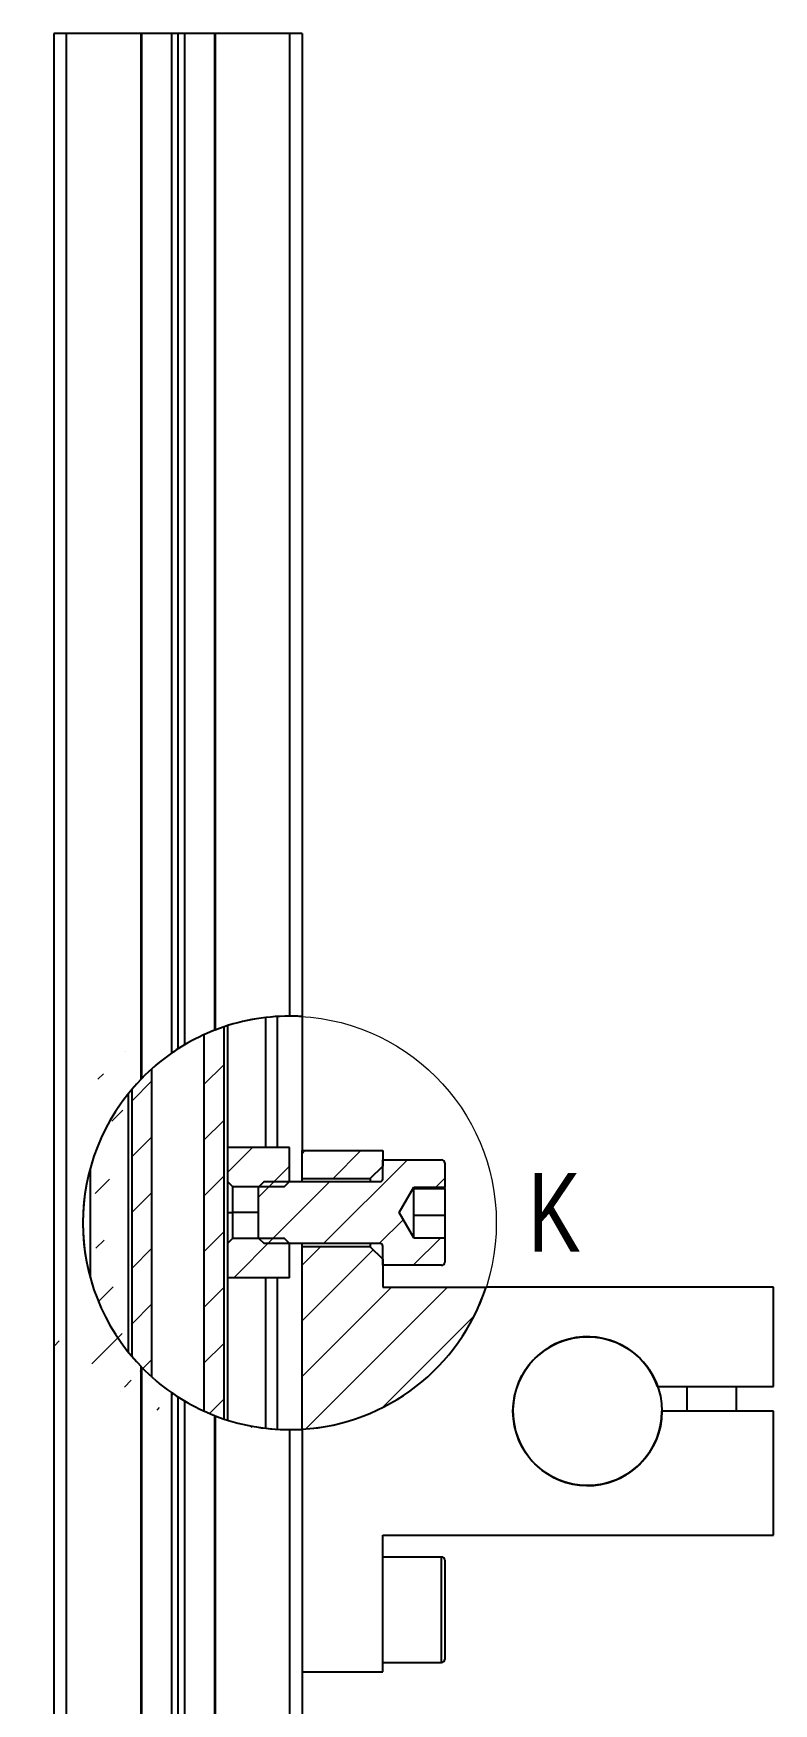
# Model space of a CAD drawing. Header units: millimetres. Extents: x 55 to 11032, y -227 to 3957.
# Drawn here: x 10479.7 to 10539.3, y 1492.8 to 1627.3 of the extents above; entities that cross this region are included whole.
import ezdxf

# ---------------------------------------------------------------- set-up
doc = ezdxf.new("R2010")
doc.units = ezdxf.units.MM
doc.header["$LTSCALE"] = 0.7
doc.layers.get('0').update_dxf_attribs({"color": 255})
doc.styles.add('SLDTEXTSTYLE0', font='TXT', dxfattribs={"width": 0.75})
pattern_1 = [(45, (8287.971465809474, 850.3593918121568), (-2.245064030267288, 2.245064030267288), [])]

msp = doc.modelspace()

# ---------------------------------------------------------------- hatches: boundary and pattern name
at = {"linetype": 'Continuous', "lineweight": 18}
h = msp.add_hatch(dxfattribs=at)
h.set_pattern_fill('ANSI31', style=0)
h.set_pattern_definition(pattern_1)
edge = h.paths.add_edge_path(flags=0)
edge.add_ellipse((10500.31165900738, 1531.482967479194), major_axis=(-33.31508533898752, 4.02533180305034e-14), ratio=0.4999999999999827, start_angle=300.5030339564104, end_angle=301.96810269208123, ccw=False)
edge.add_arc((10500.31165900738, 1531.482967479194), 16.65754266949318, 131.7871140860711, 139.677774530724, ccw=False)
edge.add_spline(control_points=[(10489.21165900738, 1543.903262475126), (10489.21165900738, 1543.903262475126), (10489.22665872973, 1543.916709943232), (10489.25518930975, 1543.942028664188), (10489.29483413417, 1543.977210432161), (10489.36157818642, 1544.036135567634), (10489.4465655856, 1544.109268312053), (10489.55267396475, 1544.200575929988), (10489.68976824971, 1544.316058176276), (10489.84348681752, 1544.440247239597), (10490.05265124845, 1544.609230955276), (10490.2995688337, 1544.79971980434), (10490.56118167781, 1544.988592960139), (10490.79962033989, 1545.160735359053), (10491.05686715929, 1545.336391796685), (10491.31601903843, 1545.502674656414), (10491.54454933702, 1545.649309408631), (10491.77951329899, 1545.791836880775), (10492.00475347978, 1545.921424749328), (10492.20611052621, 1546.037271888029), (10492.40380249102, 1546.145166601969), (10492.58218103023, 1546.2386070108), (10492.74689066432, 1546.324887208047), (10492.89856874926, 1546.400712995252), (10493.02352482911, 1546.461513068988), (10493.14500992653, 1546.520624261414), (10493.24396487578, 1546.566957582366), (10493.31020953698, 1546.597643562373), (10493.37652315875, 1546.628361486426), (10493.41165900738, 1546.644224939773), (10493.41165900738, 1546.644224939773)], knot_values=[0, 0, 0, 0, 0.0004293367994671377, 0.0004293367994671377, 0.0004293367994671377, 0.001029285754571074, 0.001029285754571074, 0.001029285754571074, 0.001779463590265474, 0.001779463590265474, 0.001779463590265474, 0.002804835091870609, 0.002804835091870609, 0.002804835091870609, 0.003736407713531514, 0.003736407713531514, 0.003736407713531514, 0.004556708597870553, 0.004556708597870553, 0.004556708597870553, 0.005289577034280323, 0.005289577034280323, 0.005289577034280323, 0.005966223141862327, 0.005966223141862327, 0.005966223141862327, 0.006624517806350808, 0.006624517806350808, 0.006624517806350808, 0.007284046562686556, 0.007284046562686556, 0.007284046562686556, 0.007284046562686556], weights=[1, 1, 1, 1, 1, 1, 1, 1, 1, 1, 1, 1, 1, 1, 1, 1, 1, 1, 1, 1, 1, 1, 1, 1, 1, 1, 1, 1, 1, 1, 1], degree=3, periodic=0)
edge.add_arc((10500.31165900738, 1531.482967479194), 16.65754266949318, 108.5525429829224, 114.47063157981691, ccw=False)
edge.add_ellipse((10500.31165900738, 1531.482967479194), major_axis=(33.31508533898481, 3.942586655768631e-14), ratio=0.5000000000000233, start_angle=98.94146649435078, end_angle=99.52591843140868, ccw=False)
edge.add_ellipse((10500.31165900738, 1531.482967479194), major_axis=(23.55732275900524, 1.711612951607154e-14), ratio=0.707106781186564, start_angle=94.73829875641462, end_angle=102.54444589674421, ccw=False)
edge.add_arc((10500.31165900738, 1531.482967479194), 16.65754266949318, 93.44169915827752, 96.68577320777439, ccw=False)
edge.add_arc((10500.31165900738, 1531.482967479194), 16.65754266949318, 86.5583008417209, 93.44169915827592, ccw=False)
edge.add_spline(control_points=[(10501.31165900738, 1548.110466623262), (10501.31165900738, 1548.110466623262), (10501.29237221648, 1548.111656551608), (10501.25540629728, 1548.113754256697), (10501.21844199293, 1548.115851870149), (10501.16278590474, 1548.118898039501), (10501.09304287565, 1548.122173200513), (10501.02322079933, 1548.125452073616), (10500.93735485665, 1548.129025064123), (10500.84253139537, 1548.132048603798), (10500.74763778339, 1548.135074380297), (10500.64114913721, 1548.137609569513), (10500.53189242417, 1548.139054205316), (10500.45984453408, 1548.140006851233), (10500.38552654466, 1548.140510148687), (10500.31165900738, 1548.140510148687)], knot_values=[0, 0, 0, 0, 0.0003354343881234163, 0.0003354343881234163, 0.0003354343881234163, 0.000670843000461174, 0.000670843000461174, 0.000670843000461174, 0.001006638067844896, 0.001006638067844896, 0.001006638067844896, 0.001342697402790424, 0.001342697402790424, 0.001342697402790424, 0.001562509613763114, 0.001562509613763114, 0.001562509613763114, 0.001562509613763114], weights=[1, 1, 1, 1, 1, 1, 1, 1, 1, 1, 1, 1, 1, 1, 1, 1], degree=3, periodic=0)
edge.add_arc((10500.31165900738, 1531.482967479194), 16.65754266949318, 89.99999999999687, 111.1123063997205)
edge.add_arc((10500.31165900738, 1531.482967479194), 16.65754266949318, 100.3755026280516, 111.1123063997149, ccw=False)
edge.add_ellipse((10500.31165900738, 1531.482967479194), major_axis=(23.55732275900524, 1.711612951607154e-14), ratio=0.707106781186564, start_angle=97.37681639644579, end_angle=105.4403291074049)
edge.add_arc((10500.31165900738, 1531.482967479194), 16.65754266949318, 111.3361373282851, 120.6040188002881)
edge.add_ellipse((10500.31165900738, 1531.482967479194), major_axis=(19.23447348853894, 9.585853643806806e-15), ratio=0.8660254037844475, start_angle=117.1237029040188, end_angle=119.0766428597557)
edge.add_ellipse((10500.31165900738, 1531.482967479194), major_axis=(-19.23447348853936, 1.006358297437567e-14), ratio=0.8660254037844285, start_angle=299.0766428597559, end_angle=301.094959756628)
edge.add_arc((10500.31165900738, 1531.482967479194), 16.65754266949318, 124.8541774712523, 135.7870296822874)
edge.add_ellipse((10500.31165900738, 1531.482967479194), major_axis=(-23.5573227590063, 1.770122606360012e-14), ratio=0.7071067811865323, start_angle=306.0098265721629, end_angle=325.6685218157718)
edge.add_arc((10500.31165900738, 1531.482967479194), 16.65754266949318, 136.0870501712654, 154.2229412243572, ccw=False)
edge.add_arc((10500.31165900738, 1531.482967479194), 16.65754266949318, 136.0870501712646, 223.9129498287368)
edge.add_arc((10500.31165900738, 1531.482967479194), 16.65754266949318, 205.7770587756431, 223.9129498287341, ccw=False)
edge.add_ellipse((10500.31165900738, 1531.482967479194), major_axis=(-23.5573227590063, 1.770122606360012e-14), ratio=0.7071067811865323, start_angle=34.33147818423053, end_angle=53.99017342783817)
edge.add_arc((10500.31165900738, 1531.482967479194), 16.65754266949318, 224.2129703177137, 235.145822528749)
edge.add_ellipse((10500.31165900738, 1531.482967479194), major_axis=(-19.23447348853936, 1.006358297437567e-14), ratio=0.8660254037844285, start_angle=58.90504024337321, end_angle=60.92335714024525)
edge.add_ellipse((10500.31165900738, 1531.482967479194), major_axis=(19.23447348853894, 9.585853643806806e-15), ratio=0.8660254037844475, start_angle=240.9233571402454, end_angle=242.876297095982)
edge.add_arc((10500.31165900738, 1531.482967479194), 16.65754266949318, 239.3959811997129, 248.663862671716)
edge.add_ellipse((10500.31165900738, 1531.482967479194), major_axis=(23.55732275900524, 1.711612951607154e-14), ratio=0.707106781186564, start_angle=254.5596708925959, end_angle=262.6231836035548)
edge.add_arc((10500.31165900738, 1531.482967479194), 16.65754266949318, 248.88769360028311, 259.62449737194777, ccw=False)
edge.add_arc((10500.31165900738, 1531.482967479194), 16.65754266949318, 248.8876936002806, 270.000000000004)
edge.add_spline(control_points=[(10500.31165900738, 1514.825424809701), (10500.42347067477, 1514.825424809701), (10500.53682381821, 1514.826612417173), (10500.6423272312, 1514.828707174042), (10500.74782605759, 1514.830801839845), (10500.84838444333, 1514.83384467281), (10500.9357109082, 1514.837118536858), (10501.02313596644, 1514.840396097165), (10501.09971078151, 1514.843969920806), (10501.15911115711, 1514.84699583219), (10501.21855566777, 1514.850023991856), (10501.26243882694, 1514.852562910959), (10501.28710639022, 1514.854009899439), (10501.30337301454, 1514.85496409251), (10501.31165900738, 1514.855468335125), (10501.31165900738, 1514.855468335125)], knot_values=[5.064917260848273e-16, 5.064917260848273e-16, 5.064917260848273e-16, 5.064917260848273e-16, 0.0003354350021575136, 0.0003354350021575136, 0.0003354350021575136, 0.0006708443480700132, 0.0006708443480700132, 0.0006708443480700132, 0.001006638610368449, 0.001006638610368449, 0.001006638610368449, 0.001342698246822507, 0.001342698246822507, 0.001342698246822507, 0.001562509663623114, 0.001562509663623114, 0.001562509663623114, 0.001562509663623114], weights=[1, 1, 1, 1, 1, 1, 1, 1, 1, 1, 1, 1, 1, 1, 1, 1], degree=3, periodic=0)
edge.add_arc((10500.31165900738, 1531.482967479194), 16.65754266949318, 266.5583008417234, 273.4416991582782, ccw=False)
edge.add_arc((10500.31165900738, 1531.482967479194), 16.65754266949318, 263.3142267922248, 266.5583008417218, ccw=False)
edge.add_ellipse((10500.31165900738, 1531.482967479194), major_axis=(23.55732275900524, 1.711612951607154e-14), ratio=0.707106781186564, start_angle=257.45555410325517, end_angle=265.26170124358475, ccw=False)
edge.add_ellipse((10500.31165900738, 1531.482967479194), major_axis=(33.31508533898481, 3.942586655768631e-14), ratio=0.5000000000000233, start_angle=260.474081568591, end_angle=261.05853350564877, ccw=False)
edge.add_arc((10500.31165900738, 1531.482967479194), 16.65754266949318, 245.5293684201826, 251.447457017077, ccw=False)
edge.add_spline(control_points=[(10493.41165900738, 1516.321710018614), (10493.41165900738, 1516.321710018614), (10493.3646189912, 1516.342901134318), (10493.27745633591, 1516.383506543034), (10493.1879911115, 1516.425184621689), (10493.05338972377, 1516.488845157688), (10492.89210871797, 1516.569081289172), (10492.70295645886, 1516.663183167178), (10492.4702204806, 1516.783884072775), (10492.22684690402, 1516.918986531686), (10491.95483159909, 1517.069988695003), (10491.6594541394, 1517.244739085939), (10491.37444005884, 1517.425946270849), (10491.09711136639, 1517.602267214552), (10490.82063874538, 1517.790160533877), (10490.56585570575, 1517.973968782331), (10490.35405658644, 1518.126767120874), (10490.15244262346, 1518.280066242914), (10489.97270356658, 1518.422350029047), (10489.79629674932, 1518.561995970752), (10489.63673969079, 1518.694404068022), (10489.51043047104, 1518.801989997484), (10489.41908158446, 1518.879797895328), (10489.34343029211, 1518.945965375766), (10489.29182814322, 1518.991488162829), (10489.23998720626, 1519.037221605808), (10489.21165900738, 1519.062672483261), (10489.21165900738, 1519.062672483261)], knot_values=[0, 0, 0, 0, 0.0007533060670310788, 0.0007533060670310788, 0.0007533060670310788, 0.001526161334016043, 0.001526161334016043, 0.001526161334016043, 0.002435470809115157, 0.002435470809115157, 0.002435470809115157, 0.003451929833160799, 0.003451929833160799, 0.003451929833160799, 0.004437709260004407, 0.004437709260004407, 0.004437709260004407, 0.005254008785385128, 0.005254008785385128, 0.005254008785385128, 0.006057047484996568, 0.006057047484996568, 0.006057047484996568, 0.006635501239283434, 0.006635501239283434, 0.006635501239283434, 0.007218655949267275, 0.007218655949267275, 0.007218655949267275, 0.007218655949267275], weights=[1, 1, 1, 1, 1, 1, 1, 1, 1, 1, 1, 1, 1, 1, 1, 1, 1, 1, 1, 1, 1, 1, 1, 1, 1, 1, 1, 1], degree=3, periodic=0)
edge.add_arc((10500.31165900738, 1531.482967479194), 16.65754266949318, 220.3222254692757, 228.2128859139286, ccw=False)
edge.add_ellipse((10500.31165900738, 1531.482967479194), major_axis=(-33.31508533898752, 4.02533180305034e-14), ratio=0.4999999999999827, start_angle=58.0318973079207, end_angle=59.49696604358962, ccw=False)
edge.add_ellipse((10500.31165900738, 1531.482967479194), major_axis=(-23.5573227590063, 1.770122606360012e-14), ratio=0.7071067811865323, start_angle=21.262327526223714, end_angle=48.568235724258614, ccw=False)
edge.add_arc((10500.31165900738, 1531.482967479194), 16.65754266949318, 164.6155486289516, 195.3844513710533, ccw=False)
edge.add_ellipse((10500.31165900738, 1531.482967479194), major_axis=(-23.5573227590063, 1.770122606360012e-14), ratio=0.7071067811865323, start_angle=311.4317642757398, end_angle=338.7376724737828, ccw=False)
h = msp.add_hatch(dxfattribs=at)
h.set_pattern_fill('ANSI31', style=0)
h.set_pattern_definition(pattern_1)
edge = h.paths.add_edge_path(flags=0)
edge.add_arc((10500.31165900738, 1531.482967479194), 16.65754266949318, 108.5525429829233, 114.4706315798177)
edge.add_line((10493.41165900738, 1546.644224939773), (10493.41165900738, 1516.321710018614))
edge.add_arc((10500.31165900738, 1531.482967479194), 16.65754266949318, 245.5293684201834, 251.4474570170778)
edge.add_line((10495.01165900738, 1515.691079441787), (10495.01165900738, 1547.2748555166))
h = msp.add_hatch(dxfattribs=at)
h.set_pattern_fill('ANSI31', style=0)
h.set_pattern_definition(pattern_1)
edge = h.paths.add_edge_path(flags=0)
edge.add_arc((10500.31165900738, 1531.482967479194), 16.65754266949318, 220.3222254692766, 228.2128859139294)
edge.add_line((10489.21165900738, 1519.062672483261), (10489.21165900738, 1543.903262475126))
edge.add_arc((10500.31165900738, 1531.482967479194), 16.65754266949318, 131.7871140860719, 139.6777745307249)
edge.add_line((10487.61165900738, 1542.261823067149), (10487.61165900738, 1520.704111891238))
h = msp.add_hatch(dxfattribs=at)
h.set_pattern_fill('ANSI31', style=0)
h.set_pattern_definition(pattern_1)
h.paths.add_polyline_path([(10495.31165900738, 1534.81505440479), (10495.71165900738, 1534.415054404791), (10499.91165900738, 1534.415054404791), (10500.31165900738, 1534.815054404791), (10500.31165900738, 1537.565054404791), (10495.31165900738, 1537.565054404791)], flags=0)
h = msp.add_hatch(dxfattribs=at)
h.set_pattern_fill('ANSI31', style=0)
h.set_pattern_definition(pattern_1)
h.paths.add_polyline_path([(10501.31165900738, 1537.315054404792), (10501.31165900738, 1535.065054404791), (10506.81165900738, 1535.065054404791), (10507.81165900738, 1536.065054404791), (10507.81165900738, 1537.315054404792)], flags=0)
h = msp.add_hatch(dxfattribs=at)
h.set_pattern_fill('ANSI31', style=0)
h.set_pattern_definition(pattern_1)
edge = h.paths.add_edge_path(flags=0)
edge.add_line((10497.81165900738, 1530.260054404791), (10498.25665900738, 1529.815054404793))
edge.add_line((10498.25665900738, 1529.815054404793), (10507.61165900738, 1529.815054404791))
edge.add_arc((10507.61165900738, 1529.615054404791), 0.2, -7.958078640513122e-13, 89.9999999999992, ccw=False)
edge.add_line((10507.81165900738, 1529.615054404791), (10507.81165900738, 1528.065054404793))
edge.add_line((10507.81165900738, 1528.065054404793), (10512.56165900738, 1528.065054404791))
edge.add_arc((10512.56165900738, 1528.315054404791), 0.25, 270.0000000000008, 360.0000000000008)
edge.add_line((10512.81165900738, 1528.315054404791), (10512.81165900738, 1530.264806282221))
edge.add_line((10512.81165900738, 1530.264806282221), (10510.31165900738, 1530.264806282221))
edge.add_line((10510.31165900738, 1530.264806282221), (10510.31165900738, 1530.273054404791))
edge.add_line((10510.31165900738, 1530.273054404791), (10509.1327097577, 1532.315054404791))
edge.add_line((10509.1327097577, 1532.315054404791), (10510.31165900738, 1534.357054404791))
edge.add_line((10510.31165900738, 1534.357054404791), (10510.31165900738, 1534.365302527362))
edge.add_line((10510.31165900738, 1534.365302527362), (10512.81165900738, 1534.365302527362))
edge.add_line((10512.81165900738, 1534.365302527362), (10512.81165900738, 1536.315054404792))
edge.add_arc((10512.56165900738, 1536.315054404792), 0.25, 0, 90)
edge.add_line((10512.56165900738, 1536.565054404791), (10507.81165900738, 1536.565054404793))
edge.add_line((10507.81165900738, 1536.565054404793), (10507.81165900738, 1535.015054404791))
edge.add_arc((10507.61165900738, 1535.015054404791), 0.2, 270, 360, ccw=False)
edge.add_line((10507.61165900738, 1534.815054404791), (10498.25665900738, 1534.815054404793))
edge.add_line((10498.25665900738, 1534.815054404793), (10497.81165900738, 1534.370054404791))
edge.add_line((10497.81165900738, 1534.370054404792), (10497.81165900738, 1530.260054404791))
h = msp.add_hatch(dxfattribs=at)
h.set_pattern_fill('ANSI31', style=0)
h.set_pattern_definition(pattern_1)
h.paths.add_polyline_path([(10495.71165900738, 1530.215054404791), (10495.31165900738, 1529.81505440479), (10495.31165900738, 1527.065054404791), (10500.31165900738, 1527.06505440479), (10500.31165900738, 1529.815054404791), (10499.91165900738, 1530.215054404791)], flags=0)
h = msp.add_hatch(dxfattribs=at)
h.set_pattern_fill('ANSI31', style=0)
h.set_pattern_definition(pattern_1)
edge = h.paths.add_edge_path(flags=0)
edge.add_line((10507.81165900738, 1526.315054404791), (10507.81165900738, 1528.565054404791))
edge.add_line((10507.81165900738, 1528.565054404791), (10506.81165900738, 1529.565054404791))
edge.add_line((10506.81165900738, 1529.565054404791), (10501.31165900738, 1529.565054404791))
edge.add_line((10501.31165900738, 1529.565054404791), (10501.31165900738, 1514.855468335125))
edge.add_arc((10500.31165900738, 1531.482967479194), 16.65754266949318, 273.4416991582775, 341.9260266736958)
edge.add_line((10516.14726452916, 1526.315054404791), (10507.81165900738, 1526.315054404791))

# ---------------------------------------------------------------- linework, layer by layer
at = {"color": 7, "linetype": 'Continuous', "lineweight": 25}
for p, q in [((10481.31165900738, 1627.315054404791), (10481.31165900738, 1227.315054404791)), ((10482.31165900738, 1627.315054404791), (10481.31165900738, 1627.315054404791)), ((10482.31165900738, 1627.315054404791), (10482.31165900738, 1227.315054404791)), ((10488.31165900738, 1627.315054404791), (10482.31165900738, 1627.315054404791)), ((10488.31165900738, 1627.315054404791), (10488.31165900738, 1543.036050521655)), ((10488.37231917916, 1627.315054404791), (10488.31165900738, 1627.315054404791)), ((10488.37231917916, 1627.315054404791), (10488.37231917916, 1543.098727990339)), ((10490.79204376511, 1627.315054404791), (10488.37231917916, 1627.315054404791)), ((10490.79204376511, 1627.315054404791), (10490.79204376511, 1545.152300068063)), ((10491.31165900738, 1627.315054404791), (10490.79204376511, 1627.315054404791)), ((10491.31165900738, 1627.315054404791), (10491.31165900738, 1545.499876117905)), ((10491.83127424965, 1627.315054404791), (10491.31165900738, 1627.315054404791)), ((10491.83127424965, 1627.315054404791), (10491.83127424965, 1545.82021973152)), ((10494.2509988356, 1627.315054404791), (10491.83127424965, 1627.315054404791)), ((10494.2509988356, 1627.315054404791), (10494.2509988356, 1546.998834392395)), ((10494.31165900738, 1627.315054404791), (10494.2509988356, 1627.315054404791)), ((10500.31165900738, 1627.315054404793), (10494.31165900738, 1627.315054404791)), ((10494.31165900738, 1627.315054404791), (10494.31165900738, 1547.022392429493)), ((10500.31165900738, 1627.315054404793), (10500.31165900738, 1548.140510148687)), ((10501.31165900738, 1627.315054404793), (10500.31165900738, 1627.315054404793)), ((10501.31165900738, 1627.315054404793), (10501.31165900738, 1548.110466623262)), ((10498.37231917916, 1548.02723200853), (10498.37231917916, 1537.565054404791)), ((10499.31165900738, 1548.110466623262), (10499.31165900738, 1537.565054404792)), ((10501.31165900738, 1548.110466623262), (10501.31165900738, 1537.315054404792)), ((10493.41165900738, 1546.644224939773), (10493.41165900738, 1516.321710018614)), ((10495.01165900738, 1547.2748555166), (10495.01165900738, 1515.691079441787)), ((10495.31165900738, 1547.372389362509), (10495.31165900738, 1537.565054404791)), ((10489.21165900738, 1519.062672483261), (10489.21165900738, 1543.903262475126)), ((10487.61165900738, 1520.704111891238), (10487.61165900738, 1542.261823067149)), ((10487.31165900738, 1541.898039624215), (10487.31165900738, 1521.067895334173)), ((10495.31165900738, 1537.565054404791), (10495.31165900738, 1534.81505440479)), ((10500.31165900738, 1537.565054404791), (10495.31165900738, 1537.565054404791)), ((10500.31165900738, 1534.815054404791), (10500.31165900738, 1537.565054404791)), ((10501.31165900738, 1537.315054404792), (10507.81165900738, 1537.315054404792)), ((10501.31165900738, 1535.065054404791), (10501.31165900738, 1537.315054404792)), ((10507.81165900738, 1537.315054404792), (10507.81165900738, 1536.065054404791)), ((10484.2509988356, 1535.902121542202), (10484.2509988356, 1527.063813416185)), ((10506.81165900738, 1535.065054404791), (10507.81165900738, 1536.065054404791)), ((10507.81165900738, 1535.015054404791), (10507.81165900738, 1536.565054404793)), ((10507.81165900738, 1536.565054404793), (10512.56165900738, 1536.565054404791)), ((10512.81165900738, 1536.315054404791), (10512.81165900738, 1534.365302527362)), ((10495.31165900738, 1534.81505440479), (10495.71165900738, 1534.415054404791)), ((10495.31165900738, 1534.81505440479), (10495.31165900738, 1534.760458256918)), ((10495.31165900738, 1534.760458256918), (10495.31165900738, 1529.869650552663)), ((10495.71165900738, 1534.415054404791), (10499.91165900738, 1534.415054404791)), ((10495.71165900738, 1534.415054404791), (10495.71165900738, 1532.315054404789)), ((10498.25665900738, 1534.815054404793), (10497.81165900738, 1534.370054404792)), ((10497.81165900738, 1530.260054404791), (10497.81165900738, 1534.370054404792)), ((10498.25665900738, 1534.815054404793), (10507.61165900738, 1534.815054404791)), ((10499.91165900738, 1534.415054404791), (10500.31165900738, 1534.815054404791)), ((10501.31165900738, 1535.065054404791), (10506.81165900738, 1535.065054404791)), ((10501.31165900738, 1534.815054404793), (10501.31165900738, 1535.065054404791)), ((10506.81165900738, 1535.065054404791), (10506.81165900738, 1534.815054404793)), ((10509.13270975769, 1532.315054404791), (10510.31165900738, 1534.357054404791)), ((10510.31165900738, 1534.365302527362), (10512.81165900738, 1534.365302527362)), ((10510.31165900738, 1534.357054404791), (10510.31165900738, 1534.365302527362)), ((10510.31165900738, 1534.348839464315), (10510.31165900738, 1534.357054404791)), ((10510.31165900738, 1533.17348006501), (10510.31165900738, 1534.348839464315)), ((10510.31165900738, 1534.243194884619), (10512.81165900738, 1534.243194884619)), ((10512.81165900738, 1534.243194884619), (10512.81165900738, 1534.365302527362)), ((10512.81165900738, 1534.243194884619), (10512.81165900738, 1532.1037652454)), ((10510.31165900738, 1531.139695005485), (10510.31165900738, 1533.17348006501)), ((10495.31165900738, 1532.315054404788), (10495.71165900738, 1532.315054404789)), ((10495.71165900738, 1532.315054404789), (10495.71165900738, 1530.215054404791)), ((10510.31165900738, 1530.273054404791), (10509.13270975769, 1532.315054404791)), ((10510.31165900738, 1532.1037652454), (10512.81165900738, 1532.1037652454)), ((10512.81165900738, 1532.1037652454), (10512.81165900738, 1530.264806282221)), ((10495.71165900738, 1530.215054404791), (10495.31165900738, 1529.81505440479)), ((10499.91165900738, 1530.215054404791), (10495.71165900738, 1530.215054404791)), ((10497.81165900738, 1530.260054404791), (10498.25665900738, 1529.815054404793)), ((10500.31165900738, 1529.815054404791), (10499.91165900738, 1530.215054404791)), ((10510.31165900738, 1530.273054404791), (10510.31165900738, 1531.139695005485)), ((10510.31165900738, 1530.264806282221), (10510.31165900738, 1530.273054404791)), ((10512.81165900738, 1530.264806282221), (10510.31165900738, 1530.264806282221)), ((10512.81165900738, 1530.264806282221), (10512.81165900738, 1528.315054404791)), ((10495.31165900738, 1529.869650552663), (10495.31165900738, 1529.81505440479)), ((10495.31165900738, 1529.81505440479), (10495.31165900738, 1527.065054404791)), ((10507.61165900738, 1529.815054404791), (10498.25665900738, 1529.815054404793)), ((10500.31165900738, 1527.06505440479), (10500.31165900738, 1529.815054404791)), ((10501.31165900738, 1529.565054404791), (10501.31165900738, 1529.815054404793)), ((10506.81165900738, 1529.565054404791), (10501.31165900738, 1529.565054404791)), ((10501.31165900738, 1514.855468335125), (10501.31165900738, 1529.565054404791)), ((10506.81165900738, 1529.815054404793), (10506.81165900738, 1529.565054404791)), ((10507.81165900738, 1528.565054404791), (10506.81165900738, 1529.565054404791)), ((10507.81165900738, 1528.065054404793), (10507.81165900738, 1529.615054404791)), ((10507.81165900738, 1528.565054404791), (10507.81165900738, 1526.315054404791)), ((10512.56165900738, 1528.065054404791), (10507.81165900738, 1528.065054404793)), ((10495.31165900738, 1527.065054404792), (10495.31165900738, 1515.593545595878)), ((10500.31165900738, 1527.06505440479), (10495.31165900738, 1527.065054404791)), ((10498.37231917916, 1527.065054404791), (10498.37231917916, 1514.938702949857)), ((10499.31165900738, 1527.065054404792), (10499.31165900738, 1514.855468335125)), ((10507.81165900738, 1526.315054404791), (10516.14726452916, 1526.315054404791)), ((10539.31165900738, 1526.315054404791), (10516.14726452916, 1526.315054404791)), ((10539.31165900738, 1518.315054404791), (10539.31165900738, 1526.315054404791)), ((10488.31165900738, 1519.929884436732), (10488.31165900738, 1227.315054404791)), ((10488.37231917916, 1519.867206968049), (10488.37231917916, 1227.315054404791)), ((10529.96851325687, 1518.315054404791), (10539.31165900738, 1518.315054404791)), ((10532.31165900738, 1518.315054404791), (10532.31165900738, 1516.315054404791)), ((10536.31165900738, 1516.315054404791), (10536.31165900738, 1518.315054404791)), ((10490.79204376511, 1517.813634890324), (10490.79204376511, 1437.747847818149)), ((10491.31165900738, 1517.466058840482), (10491.31165900738, 1438.046782991095)), ((10491.83127424965, 1517.145715226867), (10491.83127424965, 1438.30307611659)), ((10494.2509988356, 1515.967100565992), (10494.2509988356, 1439.191799019423)), ((10494.31165900738, 1515.943542528894), (10494.31165900738, 1439.210132500337)), ((10539.31165900738, 1516.315054404791), (10530.31165900738, 1516.315054404791)), ((10539.31165900738, 1506.315054404791), (10539.31165900738, 1516.315054404791)), ((10500.31165900738, 1514.825424809701), (10500.31165902685, 1440.661394353071)), ((10501.31165900738, 1514.855468335125), (10501.31165900738, 1440.855060855503)), ((10507.81165900738, 1506.315054404791), (10539.31165900738, 1506.315054404791)), ((10507.81165900738, 1495.315054404791), (10507.81165900738, 1506.315054404791)), ((10512.56165900738, 1504.565054404789), (10507.81165900738, 1504.565054404789)), ((10512.81165900738, 1504.315054404791), (10512.81165900738, 1496.315054404791)), ((10501.31165900738, 1495.315054404791), (10507.81165900738, 1495.315054404791)), ((10507.81165900738, 1496.065054404789), (10512.56165900738, 1496.065054404789))]:
    msp.add_line(p, q, dxfattribs=at)
at = {"color": 8, "linetype": 'Continuous', "lineweight": 25}
for p, q in [((10497.81165900738, 1532.31505440479), (10495.71165900738, 1532.315054404789)), ((10512.56165900738, 1496.065054404792), (10512.56165900738, 1504.565054404791))]:
    msp.add_line(p, q, dxfattribs=at)
at = {"color": 7, "linetype": 'Continuous', "lineweight": 18}
msp.add_circle((10500.31165900738, 1531.482967479194), 16.65754266949307, dxfattribs=at)
at = {"color": 7, "linetype": 'Continuous', "lineweight": 25}
msp.add_circle((10524.31165900738, 1516.315054404791), 5.999999999999942, dxfattribs=at)
for centre, radius, start, end in [((10500.31165900738, 1531.482967479194), 16.65754266949324, 90, 111.1123063997053), ((10500.31165900738, 1531.482967479194), 16.65754266949318, 111.3361373282622, 120.6040188002927), ((10500.31165900738, 1531.482967479194), 16.65754266949374, 124.8541774712935, 135.7870296822694), ((10500.31165900738, 1531.482967479194), 16.65754266949341, 122.7037761027112, 124.8541774712935), ((10500.31165900738, 1531.482967479194), 16.65754266949341, 120.6040188002927, 122.7037761027112), ((10500.31165900738, 1531.482967479194), 16.65754266949328, 136.0870501712463, 223.9129498287537), ((10512.56165900738, 1536.315054404791), 0.2500000000004547, 0, 90), ((10507.61165900738, 1535.015054404791), 0.2000000000000455, 270, 6.513775987637283e-10), ((10507.61165900738, 1529.615054404791), 0.1999999999999318, 6.513775987637283e-10, 90), ((10512.56165900738, 1528.315054404791), 0.2500000000004547, 270, 0), ((10500.31165900738, 1531.482967479194), 16.65754266949329, 273.4416991582915, 341.9260266736961), ((10524.31165900738, 1516.315054404791), 6.000000000000044, 19.4712206344897, 0), ((10500.31165900738, 1531.482967479194), 16.65754266949382, 224.2129703177306, 235.1458225287065), ((10500.31165900738, 1531.482967479194), 16.6575426694936, 235.1458225287065, 237.2962238972888), ((10500.31165900738, 1531.482967479194), 16.6575426694936, 237.2962238972888, 239.3959811997073), ((10500.31165900738, 1531.482967479194), 16.6575426694934, 239.3959811997073, 248.6638626717378), ((10500.31165900738, 1531.482967479194), 16.65754266949345, 248.8876936002947, 270), ((10512.56165900738, 1504.315054404791), 0.2500000000004547, 2.605510395054913e-11, 90), ((10512.56165900738, 1496.315054404791), 0.2500000000004547, 270, 359.9999999999479)]:
    msp.add_arc(centre, radius, start, end, dxfattribs=at)
for points, knots in [([(10501.31165900738, 1548.110466623262), (10501.30062493823, 1548.111147983837), (10501.27855728195, 1548.112510675224), (10501.10649512186, 1548.122019218346), (10500.85309735456, 1548.132480483306), (10500.57175406215, 1548.139474380167), (10500.38562433403, 1548.140215598846), (10500.31165900738, 1548.140510148687)], [0, 0, 0, 0, 0.2144303034511592, 0.4288512395434962, 0.6435152017887592, 0.8583379731332202, 1, 1, 1, 1]), ([(10500.31165900738, 1514.825424809701), (10500.4239701826, 1514.826104797038), (10500.64858765048, 1514.827464742152), (10500.94803415632, 1514.836962253838), (10501.17428489313, 1514.847426192056), (10501.2944937268, 1514.854430591726), (10501.30677758768, 1514.855173224244), (10501.31165900738, 1514.855468335125)], [0, 0, 0, 0, 0.2144306959396133, 0.4288520698383438, 0.6435155298609067, 0.8583384869587097, 1, 1, 1, 1])]:
    msp.add_open_spline(points, degree=3, knots=knots, dxfattribs=at)

# ---------------------------------------------------------------- texts
at = {"color": 7, "linetype": 'Continuous', "lineweight": 18, "insert": (10519.52447023011, 1535.502150376587), "char_height": 6.35, "attachment_point": 1, "style": 'SLDTEXTSTYLE0'}
msp.add_mtext('K', dxfattribs=at)

doc.saveas('drawing.dxf')
